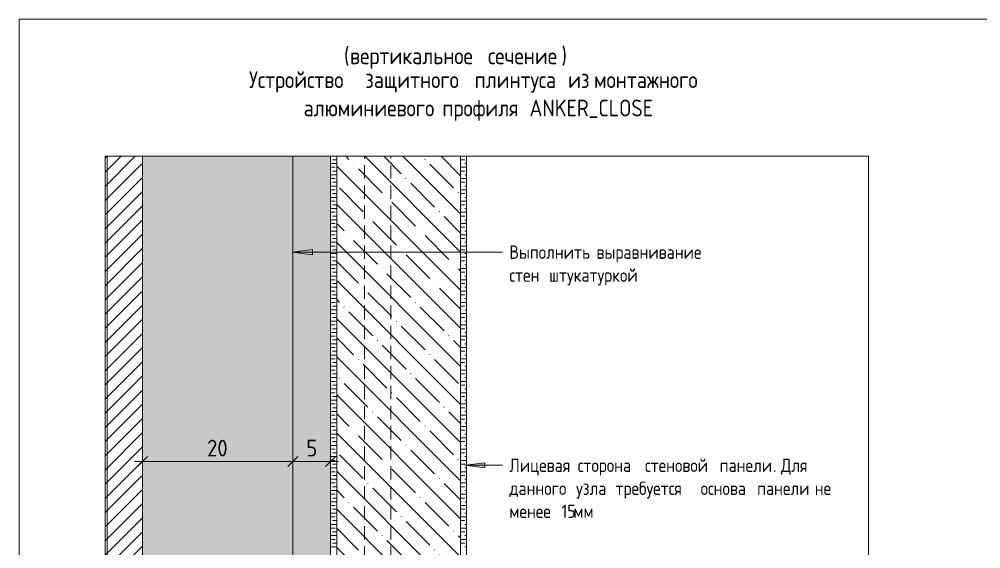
# Model space of a CAD drawing. Header units: millimetres. Extents: x 2518 to 53621, y 2061 to 18648.
# Drawn here: x 24833 to 32030, y 10845 to 14806 of the extents above; entities that cross this region are included whole.
import ezdxf

# ---------------------------------------------------------------- set-up
doc = ezdxf.new("R2010")
doc.units = ezdxf.units.MM
doc.linetypes.add('ADSK_Штрих_ш2 п1', pattern=[150, 100, -50])
for name, color, linetype, lineweight in [('A-ANNO-DIMS', 7, 'Continuous', 9), ('A-ANNO-DIMS-50', 7, 'Continuous', 9), ('A-DETL', 7, 'Continuous', 9), ('A-DETL-5', 7, 'ADSK_Штрих_ш2 п1', 9), ('A-DETL-6', 7, 'Continuous', 5), ('A-DETL-GENF', 7, 'Continuous', 9), ('G-ANNO-TEXT', 7, 'Continuous', 9)]:
    doc.layers.add(name, color=color, linetype=linetype, lineweight=lineweight)
doc.layers.add('A-DETL-GENF-1', color=7, linetype='Continuous', lineweight=9, true_color=0xd2d2d2)
doc.layers.add('A-DETL-GENF-13', color=7, linetype='Continuous', lineweight=9, true_color=0xdddddd)
doc.styles.add('GOST Common_10', font='GOST_Common.ttf', dxfattribs={"width": 0.9, "height": 100})
doc.styles.add('GOST Common_9', font='GOST_Common.ttf', dxfattribs={"width": 0.9, "height": 125})
doc.styles.add('ISOCPEUR', font='isocpeur.ttf', dxfattribs={"width": 0.9, "height": 125})
doc.dimstyles.new('ISO-2_5_0_9К_БОЛЬШОЙ', dxfattribs={"dimscale": 304.8, "dimtxt": 124.497647, "dimasz": 0.246063, "dimexe": 0.19685, "dimexo": 0.492126, "dimgap": 0, "dimtad": 1, "dimdec": 0, "dimrnd": 10, "dimzin": 0, "dimdsep": 46, "dimtxsty": 'ISOCPEUR', "dimblk1": 'OBLIQUE', "dimblk2": 'OBLIQUE', "dimsah": 1, "dimcen": 0.09, "dimdle": 0.19685, "dimazin": 0, "dimtfac": 1, "dimtdec": 4, "dimtix": 1, "dimtmove": 0, "dimatfit": 3, "dimfxl": 1, "dimtvp": 1, "dimtolj": 1, "dimtzin": 0, "dimarcsym": 2})

# ---------------------------------------------------------------- blocks, each defined once
blk = doc.blocks.new('DIMBLOCK40-Узел 9')
at = {"layer": 'A-ANNO-DIMS-50'}
for p, q in [((26881.3, 11399.8), (26881.3, 11556.8)), ((27162.9, 11399.8), (27162.9, 11556.8)), ((26821.3, 11496.8), (27222.9, 11496.8)), ((26881.3, 11496.8), (26881.3, 11399.8)), ((27162.9, 11496.8), (27162.9, 11399.8))]:
    blk.add_line(p, q, dxfattribs=at)
at = {"layer": 'A-ANNO-DIMS-50', "lineweight": 20}
for p, q in [((26881.3, 11496.8), (26918.8, 11534.3)), ((27162.9, 11496.8), (27200.4, 11534.3)), ((26881.3, 11496.8), (26843.8, 11459.3)), ((27162.9, 11496.8), (27125.4, 11459.3))]:
    blk.add_line(p, q, dxfattribs=at)
at = {"layer": 'A-ANNO-DIMS-50', "color": 0, "insert": (26982.6, 11660.1), "char_height": 125, "width": 94.81, "attachment_point": 1, "line_spacing_factor": 1.149209, "style": 'ISOCPEUR'}
blk.add_mtext('5\\fISOCPEUR|b0|i0|c254|p34|;\\W.9;\u202c', dxfattribs=at)
blk = doc.blocks.new('_Oblique')
at = {"color": 0, "linetype": 'ByBlock', "lineweight": -2}
blk.add_line((-0.5, -0.5), (0.5, 0.5), dxfattribs=at)
blk = doc.blocks.new('DIMBLOCK43-Узел 9')
at = {"layer": 'A-ANNO-DIMS-50'}
for p, q in [((25755.3, 11399.8), (25755.3, 11556.8)), ((26881.3, 11399.8), (26881.3, 11556.8)), ((25695.3, 11496.8), (26941.3, 11496.8)), ((25755.3, 11496.8), (25755.3, 11399.8)), ((26881.3, 11496.8), (26881.3, 11399.8))]:
    blk.add_line(p, q, dxfattribs=at)
at = {"layer": 'A-ANNO-DIMS-50', "lineweight": 20}
for p, q in [((25755.3, 11496.8), (25792.8, 11534.3)), ((26881.3, 11496.8), (26918.8, 11534.3)), ((25755.3, 11496.8), (25717.8, 11459.3)), ((26881.3, 11496.8), (26843.8, 11459.3))]:
    blk.add_line(p, q, dxfattribs=at)
at = {"layer": 'A-ANNO-DIMS-50', "color": 0, "insert": (26239.3, 11660.1), "char_height": 125, "width": 189.619, "attachment_point": 1, "line_spacing_factor": 1.149209, "style": 'ISOCPEUR'}
blk.add_mtext('20\\fISOCPEUR|b0|i0|c254|p34|;\\W.9;\u202c', dxfattribs=at)

msp = doc.modelspace()

# ---------------------------------------------------------------- hatches: boundary and pattern name
at = {"layer": 'A-DETL-GENF'}
h = msp.add_hatch(dxfattribs=at)
h.set_pattern_fill('FP_13', color=256, style=0, pattern_type=2)
h.set_pattern_definition([(45, (18390.64, 0), (-53.033, 53.033), [])])
h.paths.add_polyline_path([(25634.2271, 8156.6045), (25755.2741, 8156.6045), (25755.2741, 13780.5878), (25475.8741, 13780.5878), (25475.8741, 8156.6045)])
h = msp.add_hatch(dxfattribs=at)
h.set_pattern_fill('FP_11', color=256, style=0, pattern_type=2)
h.set_pattern_definition([(135, (18390.64, 0), (-142.562, -142.562), []), (135, (18533.2, 0), (-142.562, -142.562), [252.016, -50.403, 1.676, -48.727])])
h.paths.add_polyline_path([(27209.4241, 8313.2378), (27416.8575, 8313.2378), (27416.8575, 9113.3378), (27613.7075, 9113.3378), (27613.7075, 8313.2378), (28136.5241, 8313.2378), (28136.5241, 13780.5878), (27209.4241, 13780.5878), (27209.4241, 8876.6997)])
h.paths.add_polyline_path([(27868.7658, 8333.4769), (27840.0045, 8337.2634), (27813.2033, 8348.3648), (27790.1886, 8366.0247), (27772.5287, 8389.0394), (27761.4273, 8415.8406), (27757.6408, 8444.6019), (27757.6408, 10130.3079), (27761.4273, 10159.0691), (27772.5287, 10185.8704), (27790.1886, 10208.8851), (27813.2033, 10226.5449), (27840.0045, 10237.6464), (27868.7658, 10241.4329), (27897.5271, 10237.6464), (27924.3283, 10226.5449), (27947.3431, 10208.8851), (27965.0029, 10185.8704), (27976.1043, 10159.0691), (27979.8908, 10130.3079), (27979.8908, 8444.6019), (27976.1043, 8415.8406), (27965.0029, 8389.0394), (27947.3431, 8366.0247), (27924.3283, 8348.3648), (27897.5271, 8337.2634)])
at = {"layer": 'A-DETL-GENF-1'}
h = msp.add_hatch(dxfattribs=at)
h.set_pattern_fill('FP_9', color=256, style=0, pattern_type=2)
h.set_pattern_definition([(0, (18390.643, 0), (60.96, 15.24), [5.029, -40.691, 5.029, -40.691, -243.84]), (0, (18390.643, 0), (60.96, 15.24), [-91.44, 5.029, -86.411, 5.029, -40.691, -106.68]), (0, (18390.643, 0), (60.96, 15.24), [-228.6, 5.029, -25.451, 5.029, -71.171]), (120, (18413.503, 7.62), (-43.678227, 45.172909), [5.029, -40.691, 5.029, -40.691, -243.84]), (120, (18413.503, 7.62), (-43.678227, 45.172909), [-91.44, 5.029, -86.411, 5.029, -40.691, -106.68]), (120, (18413.503, 7.62), (-43.678227, 45.172909), [-228.6, 5.029, -25.451, 5.029, -71.171]), (240, (18421.123, 38.1), (-17.281773, -60.412909), [5.029, -40.691, 5.029, -40.691, -243.84]), (240, (18421.123, 38.1), (-17.281773, -60.412909), [-91.44, 5.029, -86.411, 5.029, -40.691, -106.68]), (240, (18421.123, 38.1), (-17.281773, -60.412909), [-228.6, 5.029, -25.451, 5.029, -71.171])])
h.paths.add_polyline_path([(25755.2741, 8156.6045), (26881.3408, 8156.6045), (26881.3408, 13780.5878), (25755.2741, 13780.5878), (25755.2741, 9352.5212)])
at = {"layer": 'A-DETL-GENF-13'}
h = msp.add_hatch(color=256, dxfattribs=at)
h.paths.add_polyline_path([(27162.8575, 8774.6712), (27162.8575, 13780.5878), (26881.3408, 13780.5878), (26881.3408, 9716.5878), (26883.4575, 9720.8212), (26883.4575, 9725.0545), (26885.5741, 9725.0545), (26885.5741, 9727.1712), (26887.6908, 9729.2878), (26889.8075, 9729.2878), (26891.9241, 9731.4045), (26957.5408, 9731.4045), (26959.6575, 9729.2878), (26961.7741, 9729.2878), (26963.8908, 9727.1712), (26963.8908, 9725.0545), (26966.0075, 9722.9378), (26966.0075, 9667.9045), (26970.2408, 9676.3712), (26982.9408, 9689.0712), (26987.1741, 9689.0712), (26993.5241, 9691.1878), (26997.7575, 9691.1878), (27004.1075, 9689.0712), (27008.3408, 9689.0712), (27021.0408, 9676.3712), (27025.2741, 9667.9045), (27025.2741, 9606.5212), (27065.4908, 9585.3545), (27069.7241, 9462.5878), (27069.7241, 9352.5212), (27065.4908, 9240.3378), (27023.1575, 9219.1712), (27023.1575, 9149.3212), (27021.0408, 9142.9712), (27018.9241, 9138.7378), (27010.4575, 9130.2712), (27006.2241, 9128.1545), (26999.8741, 9126.0378), (26989.2908, 9126.0378), (26985.0575, 9128.1545), (26978.7075, 9130.2712), (26974.4741, 9134.5045), (26972.3575, 9138.7378), (26968.1241, 9142.9712), (26968.1241, 9149.3212), (26966.0075, 9153.5545), (26966.0075, 9058.3045), (26972.3575, 9045.6045), (26976.5908, 9043.4878), (26978.7075, 9039.2545), (26980.8241, 9039.2545), (27027.3908, 9015.9712), (27040.6875, 9006.2402), (27065.4908, 8988.4545), (27078.1908, 8975.7545), (27099.3575, 8952.4712), (27126.8741, 8914.3712), (27148.0408, 8869.9212), (27158.6241, 8823.3545)])
h.paths.add_polyline_path([(26966.0075, 8292.0712), (27162.8575, 8292.0712), (27162.8575, 8774.6712), (27158.6241, 8728.1045), (27148.0408, 8681.5378), (27126.8741, 8637.0878), (27099.3575, 8596.8712), (27057.0241, 8554.5378), (27035.8575, 8539.7212), (27027.3908, 8535.4878), (27008.3408, 8524.9045), (26980.8241, 8512.2045), (26976.5908, 8507.9712), (26972.3575, 8505.8545), (26968.1241, 8497.3878), (26966.0075, 8491.0378), (26966.0075, 8426.4853)])
h.paths.add_polyline_path([(26881.3408, 8552.4212), (26883.4575, 8556.6545), (26883.4575, 8563.0045), (26885.5741, 8567.2378), (26887.6908, 8567.2378), (26889.8075, 8571.4712), (26896.1575, 8577.8212), (26900.3908, 8577.8212), (26904.6241, 8579.9378), (26908.8575, 8579.9378), (26942.7241, 8588.4045), (26966.0075, 8598.9878), (26970.2408, 8598.9878), (26972.3575, 8601.1045), (26976.5908, 8603.2212), (26978.7075, 8603.2212), (26980.8241, 8605.3378), (26985.0575, 8607.4545), (27008.3408, 8624.3878), (27035.8575, 8651.9045), (27057.0241, 8683.6545), (27069.7241, 8717.5212), (27078.1908, 8755.6212), (27078.1908, 8793.7212), (27071.8408, 8829.7045), (27065.4908, 8842.4045), (27057.0241, 8865.6878), (27035.8575, 8897.4378), (27027.3908, 8908.0212), (27010.4575, 8924.9545), (26985.0575, 8944.0045), (26980.8241, 8946.1212), (26978.7075, 8946.1212), (26976.5908, 8948.2378), (26972.3575, 8950.3545), (26970.2408, 8950.3545), (26968.1241, 8952.4712), (26966.0075, 8952.4712), (26955.4241, 8956.7045), (26953.3075, 8958.8212), (26944.8408, 8963.0545), (26906.7408, 8971.5212), (26902.5075, 8971.5212), (26897.2158, 8973.6378), (26895.8551, 8973.9402), (26885.5741, 8984.2212), (26885.5741, 8988.4545), (26883.4575, 8988.4545), (26883.4575, 8994.8045), (26881.3408, 8999.0378), (26881.3408, 8556.6545)])
at = {"layer": 'G-ANNO-TEXT'}
for points in [[(26877.4011, 13063.6165), (27027.4011, 13043.8686), (27027.4011, 13083.3644)], [(28169.5221, 11469.0302), (28319.5221, 11449.2824), (28319.5221, 11488.7781)]]:
    msp.add_hatch(color=256, dxfattribs=at).paths.add_polyline_path(points)

# ---------------------------------------------------------------- linework, layer by layer
at = {"layer": 'A-DETL'}
for p, q in [((46190.8741, 14805.9378), (24833.3741, 14805.9378)), ((24833.3741, 14805.9378), (24833.3741, 6856.6045)), ((25755.2741, 13780.5878), (25475.8741, 13780.5878)), ((25475.8741, 13780.5878), (25475.8741, 8156.6045)), ((25475.8741, 7032.6545), (25475.8741, 13780.5878)), ((26881.3408, 13780.5878), (25755.2741, 13780.5878)), ((25755.2741, 8156.6045), (25755.2741, 13780.5878)), ((25755.2741, 13780.5878), (31190.8741, 13780.5878)), ((27162.8575, 13780.5878), (26881.3408, 13780.5878)), ((26881.3408, 8156.6045), (26881.3408, 13780.5878)), ((27162.8575, 8292.0712), (27162.8575, 13780.5878)), ((28136.5241, 13780.5878), (27209.4241, 13780.5878)), ((27209.4241, 13780.5878), (27209.4241, 8313.2378)), ((28136.5241, 8313.2378), (28136.5241, 13780.5878)), ((31190.8741, 13780.5878), (31190.8741, 7032.6545))]:
    msp.add_line(p, q, dxfattribs=at)
at = {"layer": 'A-DETL-5'}
for p, q in [((27416.8575, 9113.3378), (27416.8575, 13780.5878)), ((27613.7075, 9113.3378), (27613.7075, 13780.5878))]:
    msp.add_line(p, q, dxfattribs=at)
at = {"layer": 'A-DETL-6'}
for p, q in [((25475.8741, 8156.6045), (25475.8741, 13780.5878)), ((25475.8741, 13780.5878), (25490.6908, 13780.5878)), ((26165.9075, 13780.5878), (25490.6908, 13780.5878)), ((25490.6908, 13780.5878), (25490.6908, 8156.6045)), ((26165.9075, 13780.5878), (26178.6075, 13780.5878)), ((26178.6075, 13780.5878), (26193.4241, 13780.5878)), ((26868.6408, 13780.5878), (26193.4241, 13780.5878)), ((26868.6408, 13780.5878), (26881.3408, 13780.5878)), ((26881.3408, 8156.6045), (26881.3408, 13780.5878)), ((26881.3408, 8292.0712), (26881.3408, 13780.5878)), ((26881.3408, 8268.7878), (26881.3408, 13780.5878)), ((26881.3408, 13780.5878), (27162.8575, 13780.5878)), ((26881.3408, 13780.5878), (27162.8575, 13780.5878)), ((26881.3408, 13780.5878), (26881.3408, 8156.6045)), ((27209.4241, 13780.5878), (27162.8575, 13780.5878)), ((27162.8575, 13780.5878), (27162.8575, 8313.2378)), ((27162.8575, 13780.5878), (27162.8575, 8292.0712)), ((27162.8575, 13780.5878), (27162.8575, 8292.0712)), ((27209.4241, 13755.1878), (27177.6741, 13755.1878)), ((27209.4241, 8313.2378), (27209.4241, 13780.5878)), ((27209.4241, 13780.5878), (28136.5241, 13780.5878)), ((27209.4241, 8313.2378), (27209.4241, 13780.5878)), ((27613.7075, 13780.5878), (27416.8575, 13780.5878)), ((28136.5241, 13780.5878), (28136.5241, 8313.2378)), ((28136.5241, 8313.2378), (28136.5241, 13780.5878)), ((28136.5241, 13780.5878), (28180.9741, 13780.5878)), ((28168.2741, 13755.1878), (28136.5241, 13755.1878)), ((28180.9741, 13780.5878), (28180.9741, 8313.2378)), ((28180.9741, 8313.2378), (28180.9741, 13780.5878)), ((27209.4241, 13727.6712), (27162.8575, 13727.6712)), ((27198.8408, 13700.1545), (27162.8575, 13700.1545)), ((28140.7575, 13727.6712), (28136.5241, 13727.6712)), ((28180.9741, 13700.1545), (28136.5241, 13700.1545)), ((28180.9741, 13727.6712), (28168.2741, 13727.6712)), ((27209.4241, 13643.0045), (27162.8575, 13643.0045)), ((27198.8408, 13615.4878), (27162.8575, 13615.4878)), ((27209.4241, 13670.5212), (27177.6741, 13670.5212)), ((28168.2741, 13670.5212), (28136.5241, 13670.5212)), ((28140.7575, 13643.0045), (28136.5241, 13643.0045)), ((28180.9741, 13615.4878), (28136.5241, 13615.4878)), ((28180.9741, 13643.0045), (28168.2741, 13643.0045)), ((27209.4241, 13558.3378), (27162.8575, 13558.3378)), ((27198.8408, 13530.8212), (27162.8575, 13530.8212)), ((27209.4241, 13587.9712), (27177.6741, 13587.9712)), ((28168.2741, 13587.9712), (28136.5241, 13587.9712)), ((28140.7575, 13558.3378), (28136.5241, 13558.3378)), ((28180.9741, 13530.8212), (28136.5241, 13530.8212)), ((28180.9741, 13558.3378), (28168.2741, 13558.3378)), ((27209.4241, 13473.6712), (27162.8575, 13473.6712)), ((27209.4241, 13503.3045), (27177.6741, 13503.3045)), ((28168.2741, 13503.3045), (28136.5241, 13503.3045)), ((28140.7575, 13473.6712), (28136.5241, 13473.6712)), ((28180.9741, 13473.6712), (28168.2741, 13473.6712)), ((27198.8408, 13446.1545), (27162.8575, 13446.1545)), ((27209.4241, 13391.1212), (27162.8575, 13391.1212)), ((27209.4241, 13418.6378), (27177.6741, 13418.6378)), ((28180.9741, 13446.1545), (28136.5241, 13446.1545)), ((28168.2741, 13418.6378), (28136.5241, 13418.6378)), ((28140.7575, 13391.1212), (28136.5241, 13391.1212)), ((28180.9741, 13391.1212), (28168.2741, 13391.1212)), ((27198.8408, 13361.4878), (27162.8575, 13361.4878)), ((27209.4241, 13333.9712), (27177.6741, 13333.9712)), ((28180.9741, 13361.4878), (28136.5241, 13361.4878)), ((28168.2741, 13333.9712), (28136.5241, 13333.9712)), ((27209.4241, 13306.4545), (27162.8575, 13306.4545)), ((27198.8408, 13276.8212), (27162.8575, 13276.8212)), ((27209.4241, 13249.3045), (27177.6741, 13249.3045)), ((28140.7575, 13306.4545), (28136.5241, 13306.4545)), ((28180.9741, 13276.8212), (28136.5241, 13276.8212)), ((28168.2741, 13249.3045), (28136.5241, 13249.3045)), ((28180.9741, 13306.4545), (28168.2741, 13306.4545)), ((27209.4241, 13221.7878), (27162.8575, 13221.7878)), ((27198.8408, 13194.2712), (27162.8575, 13194.2712)), ((28140.7575, 13221.7878), (28136.5241, 13221.7878)), ((28180.9741, 13194.2712), (28136.5241, 13194.2712)), ((28180.9741, 13221.7878), (28168.2741, 13221.7878)), ((27209.4241, 13137.1212), (27162.8575, 13137.1212)), ((27198.8408, 13109.6045), (27162.8575, 13109.6045)), ((27209.4241, 13164.6378), (27177.6741, 13164.6378)), ((28168.2741, 13164.6378), (28136.5241, 13164.6378)), ((28140.7575, 13137.1212), (28136.5241, 13137.1212)), ((28180.9741, 13109.6045), (28136.5241, 13109.6045)), ((28180.9741, 13137.1212), (28168.2741, 13137.1212)), ((27209.4241, 13052.4545), (27162.8575, 13052.4545)), ((27209.4241, 13079.9712), (27177.6741, 13079.9712)), ((28168.2741, 13079.9712), (28136.5241, 13079.9712)), ((28140.7575, 13052.4545), (28136.5241, 13052.4545)), ((28180.9741, 13052.4545), (28168.2741, 13052.4545)), ((27198.8408, 13024.9378), (27162.8575, 13024.9378)), ((27209.4241, 12967.7878), (27162.8575, 12967.7878)), ((27209.4241, 12997.4212), (27177.6741, 12997.4212)), ((28180.9741, 13024.9378), (28136.5241, 13024.9378)), ((28168.2741, 12997.4212), (28136.5241, 12997.4212)), ((28140.7575, 12967.7878), (28136.5241, 12967.7878)), ((28180.9741, 12967.7878), (28168.2741, 12967.7878)), ((27198.8408, 12940.2712), (27162.8575, 12940.2712)), ((27209.4241, 12883.1212), (27162.8575, 12883.1212)), ((27209.4241, 12912.7545), (27177.6741, 12912.7545)), ((28180.9741, 12940.2712), (28136.5241, 12940.2712)), ((28168.2741, 12912.7545), (28136.5241, 12912.7545)), ((28140.7575, 12883.1212), (28136.5241, 12883.1212)), ((28180.9741, 12883.1212), (28168.2741, 12883.1212)), ((27198.8408, 12855.6045), (27162.8575, 12855.6045)), ((27209.4241, 12828.0878), (27177.6741, 12828.0878)), ((28180.9741, 12855.6045), (28136.5241, 12855.6045)), ((28168.2741, 12828.0878), (28136.5241, 12828.0878)), ((27209.4241, 12800.5712), (27162.8575, 12800.5712)), ((27198.8408, 12770.9378), (27162.8575, 12770.9378)), ((27209.4241, 12743.4212), (27177.6741, 12743.4212)), ((28140.7575, 12800.5712), (28136.5241, 12800.5712)), ((28180.9741, 12770.9378), (28136.5241, 12770.9378)), ((28168.2741, 12743.4212), (28136.5241, 12743.4212)), ((28180.9741, 12800.5712), (28168.2741, 12800.5712)), ((27209.4241, 12715.9045), (27162.8575, 12715.9045)), ((27198.8408, 12686.2712), (27162.8575, 12686.2712)), ((28140.7575, 12715.9045), (28136.5241, 12715.9045)), ((28180.9741, 12686.2712), (28136.5241, 12686.2712)), ((28180.9741, 12715.9045), (28168.2741, 12715.9045)), ((27209.4241, 12631.2378), (27162.8575, 12631.2378)), ((27198.8408, 12603.7212), (27162.8575, 12603.7212)), ((27209.4241, 12658.7545), (27177.6741, 12658.7545)), ((28168.2741, 12658.7545), (28136.5241, 12658.7545)), ((28140.7575, 12631.2378), (28136.5241, 12631.2378)), ((28180.9741, 12603.7212), (28136.5241, 12603.7212)), ((28180.9741, 12631.2378), (28168.2741, 12631.2378)), ((27209.4241, 12546.5712), (27162.8575, 12546.5712)), ((27209.4241, 12574.0878), (27177.6741, 12574.0878)), ((28168.2741, 12574.0878), (28136.5241, 12574.0878)), ((28140.7575, 12546.5712), (28136.5241, 12546.5712)), ((28180.9741, 12546.5712), (28168.2741, 12546.5712)), ((27198.8408, 12519.0545), (27162.8575, 12519.0545)), ((27209.4241, 12461.9045), (27162.8575, 12461.9045)), ((27209.4241, 12489.4212), (27177.6741, 12489.4212)), ((28180.9741, 12519.0545), (28136.5241, 12519.0545)), ((28168.2741, 12489.4212), (28136.5241, 12489.4212)), ((28140.7575, 12461.9045), (28136.5241, 12461.9045)), ((28180.9741, 12461.9045), (28168.2741, 12461.9045)), ((27198.8408, 12434.3878), (27162.8575, 12434.3878)), ((27209.4241, 12406.8712), (27177.6741, 12406.8712)), ((28180.9741, 12434.3878), (28136.5241, 12434.3878)), ((28168.2741, 12406.8712), (28136.5241, 12406.8712)), ((27209.4241, 12377.2378), (27162.8575, 12377.2378)), ((27198.8408, 12349.7212), (27162.8575, 12349.7212)), ((27209.4241, 12322.2045), (27177.6741, 12322.2045)), ((28140.7575, 12377.2378), (28136.5241, 12377.2378)), ((28180.9741, 12349.7212), (28136.5241, 12349.7212)), ((28168.2741, 12322.2045), (28136.5241, 12322.2045)), ((28180.9741, 12377.2378), (28168.2741, 12377.2378)), ((27209.4241, 12292.5712), (27162.8575, 12292.5712)), ((27198.8408, 12265.0545), (27162.8575, 12265.0545)), ((27209.4241, 12237.5378), (27177.6741, 12237.5378)), ((28140.7575, 12292.5712), (28136.5241, 12292.5712)), ((28180.9741, 12265.0545), (28136.5241, 12265.0545)), ((28168.2741, 12237.5378), (28136.5241, 12237.5378)), ((28180.9741, 12292.5712), (28168.2741, 12292.5712)), ((26881.3408, 12205.7878), (26881.3408, 12193.0878)), ((27209.4241, 12210.0212), (27162.8575, 12210.0212)), ((27198.8408, 12180.3878), (27162.8575, 12180.3878)), ((28140.7575, 12210.0212), (28136.5241, 12210.0212)), ((28180.9741, 12180.3878), (28136.5241, 12180.3878)), ((28180.9741, 12210.0212), (28168.2741, 12210.0212)), ((28180.9741, 12205.7878), (28180.9741, 12193.0878)), ((27209.4241, 12125.3545), (27162.8575, 12125.3545)), ((27198.8408, 12095.7212), (27162.8575, 12095.7212)), ((27209.4241, 12152.8712), (27177.6741, 12152.8712)), ((28168.2741, 12152.8712), (28136.5241, 12152.8712)), ((28140.7575, 12125.3545), (28136.5241, 12125.3545)), ((28180.9741, 12095.7212), (28136.5241, 12095.7212)), ((28180.9741, 12125.3545), (28168.2741, 12125.3545)), ((27209.4241, 12040.6878), (27162.8575, 12040.6878)), ((27209.4241, 12068.2045), (27177.6741, 12068.2045)), ((28168.2741, 12068.2045), (28136.5241, 12068.2045)), ((28140.7575, 12040.6878), (28136.5241, 12040.6878)), ((28180.9741, 12040.6878), (28168.2741, 12040.6878)), ((27198.8408, 12011.0545), (27162.8575, 12011.0545)), ((27209.4241, 11956.0212), (27162.8575, 11956.0212)), ((27209.4241, 11983.5378), (27177.6741, 11983.5378)), ((28180.9741, 12011.0545), (28136.5241, 12011.0545)), ((28168.2741, 11983.5378), (28136.5241, 11983.5378)), ((28140.7575, 11956.0212), (28136.5241, 11956.0212)), ((28180.9741, 11956.0212), (28168.2741, 11956.0212)), ((27198.8408, 11928.5045), (27162.8575, 11928.5045)), ((27209.4241, 11898.8712), (27177.6741, 11898.8712)), ((28180.9741, 11928.5045), (28136.5241, 11928.5045)), ((28168.2741, 11898.8712), (28136.5241, 11898.8712)), ((27209.4241, 11871.3545), (27162.8575, 11871.3545)), ((27198.8408, 11843.8378), (27162.8575, 11843.8378)), ((27209.4241, 11814.2045), (27177.6741, 11814.2045)), ((28140.7575, 11871.3545), (28136.5241, 11871.3545)), ((28180.9741, 11843.8378), (28136.5241, 11843.8378)), ((28168.2741, 11814.2045), (28136.5241, 11814.2045)), ((28180.9741, 11871.3545), (28168.2741, 11871.3545)), ((27209.4241, 11786.6878), (27162.8575, 11786.6878)), ((27198.8408, 11759.1712), (27162.8575, 11759.1712)), ((27209.4241, 11731.6545), (27177.6741, 11731.6545)), ((28140.7575, 11786.6878), (28136.5241, 11786.6878)), ((28180.9741, 11759.1712), (28136.5241, 11759.1712)), ((28168.2741, 11731.6545), (28136.5241, 11731.6545)), ((28180.9741, 11786.6878), (28168.2741, 11786.6878)), ((27209.4241, 11702.0212), (27162.8575, 11702.0212)), ((27198.8408, 11674.5045), (27162.8575, 11674.5045)), ((28140.7575, 11702.0212), (28136.5241, 11702.0212)), ((28180.9741, 11674.5045), (28136.5241, 11674.5045)), ((28180.9741, 11702.0212), (28168.2741, 11702.0212)), ((27209.4241, 11617.3545), (27162.8575, 11617.3545)), ((27198.8408, 11589.8378), (27162.8575, 11589.8378)), ((27209.4241, 11646.9878), (27177.6741, 11646.9878)), ((28168.2741, 11646.9878), (28136.5241, 11646.9878)), ((28140.7575, 11617.3545), (28136.5241, 11617.3545)), ((28180.9741, 11589.8378), (28136.5241, 11589.8378)), ((28180.9741, 11617.3545), (28168.2741, 11617.3545)), ((27209.4241, 11534.8045), (27162.8575, 11534.8045)), ((27209.4241, 11562.3212), (27177.6741, 11562.3212)), ((28168.2741, 11562.3212), (28136.5241, 11562.3212)), ((28140.7575, 11534.8045), (28136.5241, 11534.8045)), ((28180.9741, 11534.8045), (28168.2741, 11534.8045)), ((25755.2741, 11308.3212), (25755.2741, 11450.1378)), ((27198.8408, 11505.1712), (27162.8575, 11505.1712)), ((27209.4241, 11450.1378), (27162.8575, 11450.1378)), ((27209.4241, 11477.6545), (27177.6741, 11477.6545)), ((28180.9741, 11505.1712), (28136.5241, 11505.1712)), ((28168.2741, 11477.6545), (28136.5241, 11477.6545)), ((28140.7575, 11450.1378), (28136.5241, 11450.1378)), ((28180.9741, 11450.1378), (28168.2741, 11450.1378)), ((27198.8408, 11420.5045), (27162.8575, 11420.5045)), ((27209.4241, 11392.9878), (27177.6741, 11392.9878)), ((28180.9741, 11420.5045), (28136.5241, 11420.5045)), ((28168.2741, 11392.9878), (28136.5241, 11392.9878)), ((26881.3408, 11350.6545), (26881.3408, 11361.2378)), ((27209.4241, 11365.4712), (27162.8575, 11365.4712)), ((27162.8575, 11350.6545), (27162.8575, 11361.2378)), ((27198.8408, 11337.9545), (27162.8575, 11337.9545)), ((27209.4241, 11308.3212), (27177.6741, 11308.3212)), ((28140.7575, 11365.4712), (28136.5241, 11365.4712)), ((28180.9741, 11337.9545), (28136.5241, 11337.9545)), ((28168.2741, 11308.3212), (28136.5241, 11308.3212)), ((28180.9741, 11365.4712), (28168.2741, 11365.4712)), ((27209.4241, 11280.8045), (27162.8575, 11280.8045)), ((27198.8408, 11253.2878), (27162.8575, 11253.2878)), ((28140.7575, 11280.8045), (28136.5241, 11280.8045)), ((28180.9741, 11253.2878), (28136.5241, 11253.2878)), ((28180.9741, 11280.8045), (28168.2741, 11280.8045)), ((27209.4241, 11196.1378), (27162.8575, 11196.1378)), ((27198.8408, 11168.6212), (27162.8575, 11168.6212)), ((27209.4241, 11223.6545), (27177.6741, 11223.6545)), ((28168.2741, 11223.6545), (28136.5241, 11223.6545)), ((28140.7575, 11196.1378), (28136.5241, 11196.1378)), ((28180.9741, 11168.6212), (28136.5241, 11168.6212)), ((28180.9741, 11196.1378), (28168.2741, 11196.1378)), ((27209.4241, 11111.4712), (27162.8575, 11111.4712)), ((27198.8408, 11083.9545), (27162.8575, 11083.9545)), ((27209.4241, 11141.1045), (27177.6741, 11141.1045)), ((28168.2741, 11141.1045), (28136.5241, 11141.1045)), ((28140.7575, 11111.4712), (28136.5241, 11111.4712)), ((28180.9741, 11083.9545), (28136.5241, 11083.9545)), ((28180.9741, 11111.4712), (28168.2741, 11111.4712)), ((27209.4241, 11026.8045), (27162.8575, 11026.8045)), ((27209.4241, 11056.4378), (27177.6741, 11056.4378)), ((28168.2741, 11056.4378), (28136.5241, 11056.4378)), ((28140.7575, 11026.8045), (28136.5241, 11026.8045)), ((28180.9741, 11026.8045), (28168.2741, 11026.8045)), ((27198.8408, 10999.2878), (27162.8575, 10999.2878)), ((27209.4241, 10944.2545), (27162.8575, 10944.2545)), ((27177.6741, 10971.7712), (27209.4241, 10971.7712)), ((28180.9741, 10999.2878), (28136.5241, 10999.2878)), ((28168.2741, 10971.7712), (28136.5241, 10971.7712)), ((28140.7575, 10944.2545), (28136.5241, 10944.2545)), ((28180.9741, 10944.2545), (28168.2741, 10944.2545)), ((27198.8408, 10914.6212), (27162.8575, 10914.6212)), ((27209.4241, 10887.1045), (27177.6741, 10887.1045)), ((28180.9741, 10914.6212), (28136.5241, 10914.6212)), ((28168.2741, 10887.1045), (28136.5241, 10887.1045)), ((27209.4241, 10859.5878), (27162.8575, 10859.5878)), ((28140.7575, 10859.5878), (28136.5241, 10859.5878)), ((28180.9741, 10859.5878), (28168.2741, 10859.5878))]:
    msp.add_line(p, q, dxfattribs=at)
at = {"layer": 'G-ANNO-TEXT'}
for p, q in [((27027.4011, 13083.3644), (26877.4011, 13063.6165)), ((26877.4011, 13063.6165), (27027.4011, 13043.8686)), ((26877.4011, 13063.6165), (28451.7232, 13063.6165)), ((27027.4011, 13043.8686), (27027.4011, 13083.3644)), ((28319.5221, 11488.7781), (28169.5221, 11469.0302)), ((28169.5221, 11469.0302), (28319.5221, 11449.2824)), ((28169.5221, 11469.0302), (28451.7232, 11469.0302)), ((28319.5221, 11449.2824), (28319.5221, 11488.7781))]:
    msp.add_line(p, q, dxfattribs=at)

# ---------------------------------------------------------------- texts
at = {"layer": 'G-ANNO-TEXT', "attachment_point": 1}
for s, insert, char_height, width, style in [('\\fGOST Common|b0|i0|c204|p34|;\\W.9;(', (27264.4862, 14594.4573), 125, 54.113906, 'GOST Common_9'), ('вертикальное', (27309.1346, 14594.4573), 125, 1204.936312, 'GOST Common_9'), ('\\fGOST Common|b0|i0|c204|p34|;\\W.9; ', (28303.3065, 14594.4573), 125, 46.898719, 'GOST Common_9'), ('сечение', (28342.0018, 14594.4573), 125, 667.404844, 'GOST Common_9'), (') ', (28892.6659, 14594.4573), 125, 101.012625, 'GOST Common_9'), ('Устройство', (26554.3175, 14416.0969), 125, 1006.518656, 'GOST Common_9'), ('\\fGOST Common|b0|i0|c204|p34|;\\W.9; ', (27384.7784, 14416.0969), 125, 46.898719, 'GOST Common_9'), ('защитного', (27423.4737, 14416.0969), 125, 945.189562, 'GOST Common_9'), ('\\fGOST Common|b0|i0|c204|p34|;\\W.9; ', (28203.3331, 14416.0969), 125, 46.898719, 'GOST Common_9'), ('\\fGOST Common|b0|i0|c204|p34|;\\W.9; ', (28902.8253, 14416.0969), 125, 46.898719, 'GOST Common_9'), ('из', (28941.5206, 14416.0969), 125, 187.594875, 'GOST Common_9'), ('\\fGOST Common|b0|i0|c204|p34|;\\W.9; ', (29096.3018, 14416.0969), 125, 46.898719, 'GOST Common_9'), ('\\fGOST Common|b0|i0|c204|p34|;\\W.9; ', (29998.2003, 14416.0969), 125, 46.898719, 'GOST Common_9'), ('плинтуса', (28242.0284, 14416.0969), 125, 800.885813, 'GOST Common_9'), ('монтажного', (29134.9972, 14416.0969), 125, 1046.202188, 'GOST Common_9'), ('\\fGOST Common|b0|i0|c204|p34|;\\W.9; ', (27962.2315, 14204.4303), 125, 46.898719, 'GOST Common_9'), ('профиля', (28000.9268, 14204.4303), 125, 707.088375, 'GOST Common_9'), (' ANKER_CLOSE', (28584.3331, 14204.4303), 125, 1222.974281, 'GOST Common_9'), ('алюминиевого', (26962.1065, 14204.4303), 125, 1212.1515, 'GOST Common_9'), ('Выполнить', (28501.7232, 13113.6165), 100, 750.3795, 'GOST Common_10'), ('\\fGOST Common|b0|i0|c204|p34|;\\W.9; ', (29120.8482, 13113.6165), 100, 39.683531, 'GOST Common_10'), ('\\fGOST Common|b0|i0|c204|p34|;\\W.9; ', (29966.1919, 13113.6165), 100, 39.683531, 'GOST Common_10'), ('выравнивание', (29153.5904, 13113.6165), 100, 984.873094, 'GOST Common_10'), ('стен', (28501.7232, 12941.6373), 100, 321.075844, 'GOST Common_10'), ('\\fGOST Common|b0|i0|c204|p34|;\\W.9; ', (28766.6373, 12941.6373), 100, 39.683531, 'GOST Common_10'), ('штукатуркой', (28799.3794, 12941.6373), 100, 937.974375, 'GOST Common_10'), ('Лицевая', (28501.7232, 11519.0302), 100, 580.822594, 'GOST Common_10'), ('\\fGOST Common|b0|i0|c204|p34|;\\W.9; ', (28980.9498, 11519.0302), 100, 39.683531, 'GOST Common_10'), ('\\fGOST Common|b0|i0|c204|p34|;\\W.9; ', (29483.9888, 11519.0302), 100, 39.683531, 'GOST Common_10'), ('стеновой', (29516.731, 11519.0302), 100, 638.544094, 'GOST Common_10'), ('\\fGOST Common|b0|i0|c204|p34|;\\W.9; ', (30043.5826, 11519.0302), 100, 39.683531, 'GOST Common_10'), ('Для', (30534.7154, 11519.0302), 100, 252.531562, 'GOST Common_10'), ('\\fGOST Common|b0|i0|c204|p34|;\\W.9; ', (30743.0748, 11519.0302), 100, 39.683531, 'GOST Common_10'), ('сторона', (29013.6919, 11519.0302), 100, 569.999812, 'GOST Common_10'), ('панели', (30076.3248, 11519.0302), 100, 483.417563, 'GOST Common_10'), ('. ', (30475.1841, 11519.0302), 100, 72.151875, 'GOST Common_10'), ('данного', (28501.7232, 11347.0511), 100, 566.392219, 'GOST Common_10'), ('\\fGOST Common|b0|i0|c204|p34|;\\W.9; ', (28969.0435, 11347.0511), 100, 39.683531, 'GOST Common_10'), ('узла', (29001.7857, 11347.0511), 100, 317.46825, 'GOST Common_10'), ('\\fGOST Common|b0|i0|c204|p34|;\\W.9; ', (29263.7232, 11347.0511), 100, 39.683531, 'GOST Common_10'), ('требуется', (29296.4654, 11347.0511), 100, 732.341531, 'GOST Common_10'), ('\\fGOST Common|b0|i0|c204|p34|;\\W.9; ', (29900.7076, 11347.0511), 100, 39.683531, 'GOST Common_10'), ('основа', (29933.4498, 11347.0511), 100, 472.594781, 'GOST Common_10'), ('\\fGOST Common|b0|i0|c204|p34|;\\W.9; ', (30323.3794, 11347.0511), 100, 39.683531, 'GOST Common_10'), ('панели', (30356.1216, 11347.0511), 100, 483.417562, 'GOST Common_10'), ('\\fGOST Common|b0|i0|c204|p34|;\\W.9; ', (30754.981, 11347.0511), 100, 39.683531, 'GOST Common_10'), ('не', (30787.7232, 11347.0511), 100, 158.734125, 'GOST Common_10'), (' 15', (28838.0748, 11175.0719), 100, 173.1645, 'GOST Common_10'), ('менее', (28501.7232, 11175.0719), 100, 407.658094, 'GOST Common_10'), ('мм', (28980.9498, 11175.0719), 100, 180.379687, 'GOST Common_10')]:
    msp.add_mtext(s, dxfattribs=dict(at, insert=insert, char_height=char_height, width=width, style=style))

# ---------------------------------------------------------------- dimensions: what is measured, and where the dimension line sits
at = {"layer": 'A-ANNO-DIMS'}
for base, p1, p2, text, override, picture, middle in [((26881.3408, 11496.7945), (25755.2741, 11549.8275), (26881.3408, 11549.8275), '20\u202c', {"dimpost": '<>', "dimfxl": 1126.066667}, 'DIMBLOCK43-Узел 9', (26318.3075, 11571.0186)), ((27162.8575, 11496.7945), (26881.3408, 11549.8275), (27162.8575, 11549.8275), '5\u202c', {"dimpost": '<>', "dimfxl": 281.516667}, 'DIMBLOCK40-Узел 9', (27022.0991, 11571.0186))]:
    dim = msp.add_linear_dim(base=base, p1=p1, p2=p2, text=text, dimstyle='ISO-2_5_0_9К_БОЛЬШОЙ', override=override, dxfattribs=at)
    dim.commit()
    dim.dimension.update_dxf_attribs({"geometry": picture, "text_midpoint": middle})

doc.saveas('drawing.dxf')
